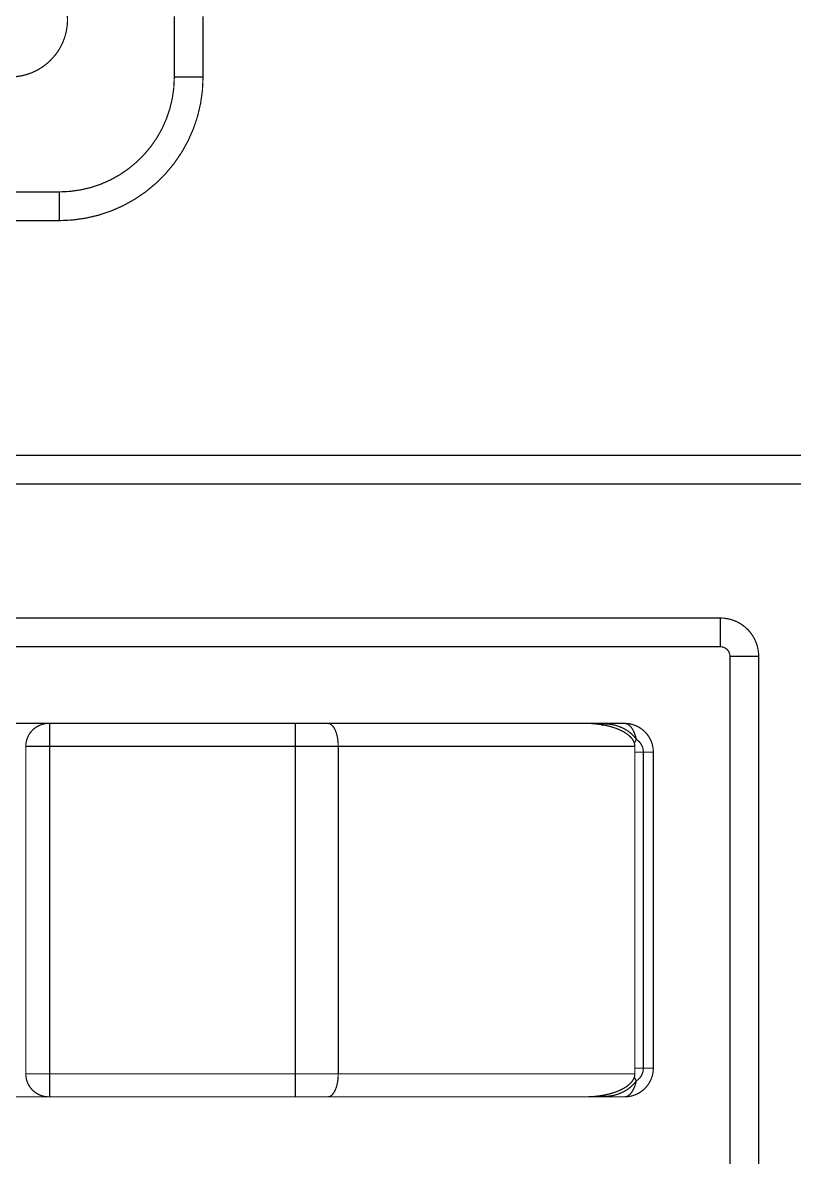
# Model space of a CAD drawing. Header units: inches. Extents: x 0 to 35.2, y -0.7 to 15.9.
# Drawn here: x 31.654 to 31.9711, y 5.2341 to 5.701 of the extents above; entities that cross this region are included whole.
import ezdxf

# ---------------------------------------------------------------- set-up
doc = ezdxf.new("R2010")
doc.units = ezdxf.units.IN
doc.header["$MEASUREMENT"] = 0
doc.layers.add('Dimensions', color=6, linetype='Continuous')

msp = doc.modelspace()

# ---------------------------------------------------------------- linework, layer by layer
at = {"layer": 'Dimensions', "const_width": 0.0005}
for points in [[(31.65199, 5.72571, -0.934639), (31.64881, 5.67868)], [(31.71631, 5.67868, -0.414214), (31.66906, 5.63144)], [(31.72812, 5.67868, -0.414214), (31.66906, 5.61963)], [(31.94072, 5.45624, -0.414214), (31.95646, 5.44049)], [(31.94072, 5.44443, -0.414214), (31.94465, 5.44049)], [(31.65528, 5.40349, -0.414214), (31.66473, 5.41293)], [(31.89175, 5.41293, -0.023094), (31.89182, 5.41292)], [(31.89182, 5.41292, -0.06357), (31.89188, 5.4129)], [(31.89188, 5.4129, -0.078237), (31.89195, 5.41285)], [(31.89195, 5.41285, -0.081798), (31.89207, 5.41264)], [(31.89207, 5.41264, -0.060077), (31.89221, 5.41239)], [(31.89221, 5.41239, -0.028536), (31.8923, 5.41211)], [(31.8939, 5.41268, -0.028554), (31.8967, 5.41235)], [(31.8967, 5.41235, -0.049092), (31.89941, 5.41152)], [(31.89941, 5.41152, -0.150977), (31.90618, 5.40637)], [(31.90134, 5.41293, -0.414214), (31.91316, 5.40112)], [(31.90618, 5.40637, -0.011134), (31.90536, 5.40482)], [(31.90618, 5.40637, -0.256613), (31.90905, 5.40112)], [(31.91316, 5.2712, -0.414214), (31.90134, 5.25939)], [(31.90905, 5.2712, -0.256613), (31.90618, 5.26595)], [(31.66473, 5.25939, -0.414214), (31.65528, 5.26884)], [(31.90536, 5.2675, -0.011134), (31.90618, 5.26595)], [(31.90198, 5.26207, -0.034396), (31.89941, 5.2608)], [(31.90618, 5.26595, -0.098082), (31.90198, 5.26207)], [(31.89182, 5.2594, -0.0231), (31.89175, 5.25939)], [(31.89188, 5.25943, -0.06358), (31.89182, 5.2594)], [(31.89195, 5.25948, -0.078237), (31.89188, 5.25943)], [(31.89207, 5.25968, -0.081744), (31.89195, 5.25948)], [(31.89941, 5.2608, -0.093308), (31.89391, 5.25963)]]:
    msp.add_lwpolyline(points, format="xyb", dxfattribs=at)
for points in [[(31.71631, 5.67868), (31.71631, 5.70362)], [(31.72812, 5.67868), (31.72812, 5.70362)], [(31.71631, 5.67868), (31.72812, 5.67868)], [(31.33048, 5.63144), (31.66906, 5.63144)], [(31.66906, 5.61963), (31.66906, 5.63144)], [(31.33048, 5.61963), (31.66906, 5.61963)], [(31.32654, 5.52317), (32.54, 5.52317)], [(31.32654, 5.51136), (32.54263, 5.51136)], [(31.32654, 5.45624), (31.94072, 5.45624)], [(31.94072, 5.44443), (31.94072, 5.45624)], [(31.32654, 5.44443), (31.94072, 5.44443)], [(31.94465, 5.44049), (31.95646, 5.44049)], [(31.94465, 5.23183), (31.94465, 5.44049)], [(31.95646, 5.23183), (31.95646, 5.44049)], [(31.32654, 5.41293), (31.66473, 5.41293)], [(31.66473, 5.41293), (31.66512, 5.41293)], [(31.66512, 5.41293), (31.76601, 5.41293)], [(31.66512, 5.40349), (31.66512, 5.41293)], [(31.76601, 5.40349), (31.76601, 5.41293)], [(31.76601, 5.41293), (31.77944, 5.41293)], [(31.77944, 5.41293), (31.78027, 5.41275)], [(31.77944, 5.41293), (31.88509, 5.41293)], [(31.78027, 5.41275), (31.78106, 5.41222)], [(31.78106, 5.41222), (31.7818, 5.41134)], [(31.7818, 5.41134), (31.78244, 5.41017)], [(31.88509, 5.41293), (31.88541, 5.41293)], [(31.88509, 5.41293), (31.89175, 5.41293)], [(31.88541, 5.41293), (31.88573, 5.41293)], [(31.88573, 5.41293), (31.88605, 5.41292)], [(31.88605, 5.41292), (31.88637, 5.41292)], [(31.88637, 5.41292), (31.88669, 5.41291)], [(31.88669, 5.41291), (31.88701, 5.41289)], [(31.88701, 5.41289), (31.88733, 5.41288)], [(31.88733, 5.41288), (31.88765, 5.41286)], [(31.88765, 5.41286), (31.88797, 5.41284)], [(31.88797, 5.41284), (31.88829, 5.41282)], [(31.88829, 5.41282), (31.88861, 5.41279)], [(31.88861, 5.41279), (31.88892, 5.41277)], [(31.88892, 5.41277), (31.88924, 5.41274)], [(31.88924, 5.41274), (31.88955, 5.41271)], [(31.88955, 5.41271), (31.88987, 5.41267)], [(31.88987, 5.41267), (31.89018, 5.41264)], [(31.89018, 5.41264), (31.89049, 5.4126)], [(31.89049, 5.4126), (31.8908, 5.41256)], [(31.8908, 5.41256), (31.89111, 5.41252)], [(31.89111, 5.41252), (31.89141, 5.41247)], [(31.89141, 5.41247), (31.89172, 5.41242)], [(31.89172, 5.41242), (31.89202, 5.41238)], [(31.89175, 5.41293), (31.8939, 5.41268)], [(31.89175, 5.41293), (31.90134, 5.41293)], [(31.89198, 5.41266), (31.8932, 5.41276)], [(31.89202, 5.41238), (31.89232, 5.41232)], [(31.89232, 5.41232), (31.89262, 5.41227)], [(31.89262, 5.41227), (31.89292, 5.41222)], [(31.89292, 5.41222), (31.89322, 5.41216)], [(31.89322, 5.41216), (31.89351, 5.4121)], [(31.89351, 5.4121), (31.89381, 5.41204)], [(31.89381, 5.41204), (31.8941, 5.41197)], [(31.8941, 5.41197), (31.89438, 5.4119)], [(31.89438, 5.4119), (31.89467, 5.41184)], [(31.89467, 5.41184), (31.89495, 5.41177)], [(31.89495, 5.41177), (31.89523, 5.41169)], [(31.89523, 5.41169), (31.89551, 5.41162)], [(31.89551, 5.41162), (31.89579, 5.41154)], [(31.89579, 5.41154), (31.89606, 5.41146)], [(31.89606, 5.41146), (31.89633, 5.41138)], [(31.89633, 5.41138), (31.8966, 5.4113)], [(31.8966, 5.4113), (31.89686, 5.41122)], [(31.89686, 5.41122), (31.89712, 5.41113)], [(31.89712, 5.41113), (31.89738, 5.41104)], [(31.89738, 5.41104), (31.89764, 5.41095)], [(31.89764, 5.41095), (31.89789, 5.41086)], [(31.89789, 5.41086), (31.89814, 5.41077)], [(31.89814, 5.41077), (31.89839, 5.41067)], [(31.90134, 5.41293), (31.90209, 5.41282)], [(31.90209, 5.41282), (31.90283, 5.41248)], [(31.90283, 5.41248), (31.90353, 5.41193)], [(31.90353, 5.41193), (31.90419, 5.41116)], [(31.90419, 5.41116), (31.9048, 5.4102)], [(31.78244, 5.41017), (31.78297, 5.40874)], [(31.78297, 5.40874), (31.78336, 5.4071)], [(31.78336, 5.4071), (31.7836, 5.40533)], [(31.89839, 5.41067), (31.89863, 5.41057)], [(31.89863, 5.41057), (31.89887, 5.41047)], [(31.89887, 5.41047), (31.8991, 5.41037)], [(31.8991, 5.41037), (31.89934, 5.41027)], [(31.89934, 5.41027), (31.89957, 5.41017)], [(31.89957, 5.41017), (31.89979, 5.41006)], [(31.89979, 5.41006), (31.90001, 5.40995)], [(31.90001, 5.40995), (31.90023, 5.40984)], [(31.90023, 5.40984), (31.90045, 5.40973)], [(31.90045, 5.40973), (31.90066, 5.40962)], [(31.90066, 5.40962), (31.90086, 5.40951)], [(31.90086, 5.40951), (31.90107, 5.40939)], [(31.90107, 5.40939), (31.90127, 5.40928)], [(31.90127, 5.40928), (31.90146, 5.40916)], [(31.90146, 5.40916), (31.90165, 5.40904)], [(31.90165, 5.40904), (31.90184, 5.40892)], [(31.90184, 5.40892), (31.90202, 5.4088)], [(31.90202, 5.4088), (31.9022, 5.40867)], [(31.9022, 5.40867), (31.90238, 5.40855)], [(31.90238, 5.40855), (31.90255, 5.40842)], [(31.90255, 5.40842), (31.90271, 5.4083)], [(31.90271, 5.4083), (31.90287, 5.40817)], [(31.90287, 5.40817), (31.90303, 5.40804)], [(31.90303, 5.40804), (31.90318, 5.40791)], [(31.90318, 5.40791), (31.90333, 5.40778)], [(31.90333, 5.40778), (31.90348, 5.40764)], [(31.90348, 5.40764), (31.90361, 5.40751)], [(31.90361, 5.40751), (31.90375, 5.40737)], [(31.90375, 5.40737), (31.90388, 5.40724)], [(31.90388, 5.40724), (31.904, 5.4071)], [(31.904, 5.4071), (31.90413, 5.40696)], [(31.90413, 5.40696), (31.90424, 5.40683)], [(31.90424, 5.40683), (31.90435, 5.40669)], [(31.90435, 5.40669), (31.90446, 5.40655)], [(31.90446, 5.40655), (31.90456, 5.40641)], [(31.90456, 5.40641), (31.90466, 5.40626)], [(31.90466, 5.40626), (31.90475, 5.40612)], [(31.90475, 5.40612), (31.90484, 5.40598)], [(31.9048, 5.4102), (31.90534, 5.40907)], [(31.90534, 5.40907), (31.90581, 5.40779)], [(31.90581, 5.40779), (31.90618, 5.40637)], [(31.65528, 5.40349), (31.66512, 5.40349)], [(31.65528, 5.26884), (31.65528, 5.40349)], [(31.66512, 5.40349), (31.76601, 5.40349)], [(31.66512, 5.26884), (31.66512, 5.40349)], [(31.76601, 5.40349), (31.78368, 5.40349)], [(31.76601, 5.26884), (31.76601, 5.40349)], [(31.7836, 5.40533), (31.78368, 5.40349)], [(31.78368, 5.26884), (31.78368, 5.40349)], [(31.78368, 5.40349), (31.90556, 5.40349)], [(31.90484, 5.40598), (31.90492, 5.40584)], [(31.90492, 5.40584), (31.905, 5.40569)], [(31.905, 5.40569), (31.90507, 5.40555)], [(31.90507, 5.40555), (31.90514, 5.4054)], [(31.90514, 5.4054), (31.9052, 5.40526)], [(31.9052, 5.40526), (31.90526, 5.40511)], [(31.90526, 5.40511), (31.90531, 5.40496)], [(31.90531, 5.40496), (31.90536, 5.40482)], [(31.90536, 5.40482), (31.9054, 5.40467)], [(31.9054, 5.40467), (31.90544, 5.40452)], [(31.90544, 5.40452), (31.90547, 5.40437)], [(31.90547, 5.40437), (31.9055, 5.40423)], [(31.9055, 5.40423), (31.90552, 5.40408)], [(31.90552, 5.40408), (31.90554, 5.40393)], [(31.90554, 5.40393), (31.90555, 5.40378)], [(31.90555, 5.40378), (31.90556, 5.40363)], [(31.90556, 5.40363), (31.90556, 5.40349)], [(31.90556, 5.40112), (31.90556, 5.40349)], [(31.90556, 5.2712), (31.90556, 5.40112)], [(31.90556, 5.40112), (31.90905, 5.40112)], [(31.90905, 5.2712), (31.90905, 5.40112)], [(31.90905, 5.40112), (31.91316, 5.40112)], [(31.91316, 5.2712), (31.91316, 5.40112)], [(31.90556, 5.26884), (31.90556, 5.2712)], [(31.90556, 5.2712), (31.90905, 5.2712)], [(31.90905, 5.2712), (31.91316, 5.2712)], [(31.65528, 5.26884), (31.66512, 5.26884)], [(31.66512, 5.26884), (31.76601, 5.26884)], [(31.66512, 5.25939), (31.66512, 5.26884)], [(31.76601, 5.26884), (31.78368, 5.26884)], [(31.76601, 5.25939), (31.76601, 5.26884)], [(31.78336, 5.26522), (31.7836, 5.267)], [(31.7836, 5.267), (31.78368, 5.26884)], [(31.78368, 5.26884), (31.90556, 5.26884)], [(31.90456, 5.26592), (31.90466, 5.26606)], [(31.90466, 5.26606), (31.90475, 5.2662)], [(31.90475, 5.2662), (31.90484, 5.26635)], [(31.90484, 5.26635), (31.90492, 5.26649)], [(31.90492, 5.26649), (31.905, 5.26663)], [(31.905, 5.26663), (31.90507, 5.26678)], [(31.90507, 5.26678), (31.90514, 5.26692)], [(31.90514, 5.26692), (31.9052, 5.26707)], [(31.9052, 5.26707), (31.90526, 5.26722)], [(31.90526, 5.26722), (31.90531, 5.26736)], [(31.90531, 5.26736), (31.90536, 5.26751)], [(31.90536, 5.26751), (31.9054, 5.26766)], [(31.9054, 5.26766), (31.90544, 5.2678)], [(31.90544, 5.2678), (31.90547, 5.26795)], [(31.90547, 5.26795), (31.9055, 5.2681)], [(31.9055, 5.2681), (31.90552, 5.26825)], [(31.90552, 5.26825), (31.90554, 5.26839)], [(31.90554, 5.26839), (31.90555, 5.26854)], [(31.90555, 5.26854), (31.90556, 5.26869)], [(31.90556, 5.26869), (31.90556, 5.26884)], [(31.7818, 5.26098), (31.78244, 5.26216)], [(31.78244, 5.26216), (31.78297, 5.26359)], [(31.78297, 5.26359), (31.78336, 5.26522)], [(31.89738, 5.26128), (31.89764, 5.26137)], [(31.89764, 5.26137), (31.89789, 5.26147)], [(31.89789, 5.26147), (31.89814, 5.26156)], [(31.89814, 5.26156), (31.89839, 5.26166)], [(31.89839, 5.26166), (31.89863, 5.26175)], [(31.89863, 5.26175), (31.89887, 5.26185)], [(31.89887, 5.26185), (31.8991, 5.26195)], [(31.8991, 5.26195), (31.89934, 5.26205)], [(31.89934, 5.26205), (31.89957, 5.26216)], [(31.89957, 5.26216), (31.89979, 5.26226)], [(31.89979, 5.26226), (31.90001, 5.26237)], [(31.90001, 5.26237), (31.90023, 5.26248)], [(31.90023, 5.26248), (31.90045, 5.26259)], [(31.90045, 5.26259), (31.90066, 5.2627)], [(31.90066, 5.2627), (31.90086, 5.26282)], [(31.90086, 5.26282), (31.90107, 5.26293)], [(31.90107, 5.26293), (31.90127, 5.26305)], [(31.90127, 5.26305), (31.90146, 5.26317)], [(31.90146, 5.26317), (31.90165, 5.26329)], [(31.90165, 5.26329), (31.90184, 5.26341)], [(31.90184, 5.26341), (31.90202, 5.26353)], [(31.90202, 5.26353), (31.9022, 5.26365)], [(31.9022, 5.26365), (31.90238, 5.26378)], [(31.90238, 5.26378), (31.90255, 5.2639)], [(31.90255, 5.2639), (31.90271, 5.26403)], [(31.90271, 5.26403), (31.90287, 5.26416)], [(31.90287, 5.26416), (31.90303, 5.26429)], [(31.90303, 5.26429), (31.90318, 5.26442)], [(31.90318, 5.26442), (31.90333, 5.26455)], [(31.90333, 5.26455), (31.90348, 5.26468)], [(31.90348, 5.26468), (31.90361, 5.26482)], [(31.90361, 5.26482), (31.90375, 5.26495)], [(31.90375, 5.26495), (31.90388, 5.26509)], [(31.90388, 5.26509), (31.904, 5.26522)], [(31.904, 5.26522), (31.90413, 5.26536)], [(31.90413, 5.26536), (31.90424, 5.2655)], [(31.90419, 5.26116), (31.9048, 5.26212)], [(31.90424, 5.2655), (31.90435, 5.26564)], [(31.90435, 5.26564), (31.90446, 5.26578)], [(31.90446, 5.26578), (31.90456, 5.26592)], [(31.9048, 5.26212), (31.90534, 5.26325)], [(31.90534, 5.26325), (31.90581, 5.26454)], [(31.90581, 5.26454), (31.90618, 5.26595)], [(31.32654, 5.25939), (31.66473, 5.25939)], [(31.66473, 5.25939), (31.66512, 5.25939)], [(31.66512, 5.25939), (31.76601, 5.25939)], [(31.76601, 5.25939), (31.77944, 5.25939)], [(31.77944, 5.25939), (31.78027, 5.25957)], [(31.77944, 5.25939), (31.88509, 5.25939)], [(31.78027, 5.25957), (31.78106, 5.26011)], [(31.78106, 5.26011), (31.7818, 5.26098)], [(31.88509, 5.25939), (31.88541, 5.25939)], [(31.88509, 5.25939), (31.89175, 5.25939)], [(31.88541, 5.25939), (31.88573, 5.2594)], [(31.88573, 5.2594), (31.88605, 5.2594)], [(31.88605, 5.2594), (31.88637, 5.25941)], [(31.88637, 5.25941), (31.88669, 5.25942)], [(31.88669, 5.25942), (31.88701, 5.25943)], [(31.88701, 5.25943), (31.88733, 5.25945)], [(31.88733, 5.25945), (31.88765, 5.25947)], [(31.88765, 5.25947), (31.88797, 5.25949)], [(31.88797, 5.25949), (31.88829, 5.25951)], [(31.88829, 5.25951), (31.88861, 5.25953)], [(31.88861, 5.25953), (31.88892, 5.25956)], [(31.88892, 5.25956), (31.88924, 5.25959)], [(31.88924, 5.25959), (31.88955, 5.25962)], [(31.88955, 5.25962), (31.88987, 5.25965)], [(31.88987, 5.25965), (31.89018, 5.25969)], [(31.89018, 5.25969), (31.89049, 5.25973)], [(31.89049, 5.25973), (31.8908, 5.25977)], [(31.8908, 5.25977), (31.89111, 5.25981)], [(31.89111, 5.25981), (31.89141, 5.25985)], [(31.89141, 5.25985), (31.89172, 5.2599)], [(31.89172, 5.2599), (31.89202, 5.25995)], [(31.89175, 5.25939), (31.89391, 5.25963)], [(31.89175, 5.25939), (31.90134, 5.25939)], [(31.89198, 5.25967), (31.89394, 5.2595)], [(31.89202, 5.25995), (31.89232, 5.26)], [(31.89207, 5.25968), (31.89224, 5.26001)], [(31.89232, 5.26), (31.89262, 5.26005)], [(31.89262, 5.26005), (31.89292, 5.26011)], [(31.89292, 5.26011), (31.89322, 5.26017)], [(31.89322, 5.26017), (31.89351, 5.26023)], [(31.89351, 5.26023), (31.89381, 5.26029)], [(31.89381, 5.26029), (31.8941, 5.26035)], [(31.8941, 5.26035), (31.89438, 5.26042)], [(31.89438, 5.26042), (31.89467, 5.26049)], [(31.89467, 5.26049), (31.89495, 5.26056)], [(31.89495, 5.26056), (31.89523, 5.26063)], [(31.89523, 5.26063), (31.89551, 5.26071)], [(31.89551, 5.26071), (31.89579, 5.26078)], [(31.89579, 5.26078), (31.89606, 5.26086)], [(31.89606, 5.26086), (31.89633, 5.26094)], [(31.89633, 5.26094), (31.8966, 5.26103)], [(31.8966, 5.26103), (31.89686, 5.26111)], [(31.89686, 5.26111), (31.89712, 5.2612)], [(31.89712, 5.2612), (31.89738, 5.26128)], [(31.90134, 5.25939), (31.90209, 5.2595)], [(31.90209, 5.2595), (31.90283, 5.25984)], [(31.90283, 5.25984), (31.90353, 5.2604)], [(31.90353, 5.2604), (31.90419, 5.26116)]]:
    msp.add_lwpolyline(points, dxfattribs=at)
at = {"layer": 'Dimensions', "const_width": 0.00025}
for points in [[(31.71618, 5.67868, 1), (31.71643, 5.67868, 1)], [(31.71618, 5.67868, 1), (31.71643, 5.67868, 1)], [(31.71618, 5.67868, 1), (31.71643, 5.67868, 1)], [(31.72799, 5.67868, 1), (31.72824, 5.67868, 1)], [(31.72799, 5.67868, 1), (31.72824, 5.67868, 1)], [(31.72799, 5.67868, 1), (31.72824, 5.67868, 1)], [(31.66894, 5.63144, 1), (31.66919, 5.63144, 1)], [(31.66894, 5.63144, 1), (31.66919, 5.63144, 1)], [(31.66894, 5.63144, 1), (31.66919, 5.63144, 1)], [(31.66894, 5.61963, 1), (31.66919, 5.61963, 1)], [(31.66894, 5.61963, 1), (31.66919, 5.61963, 1)], [(31.66894, 5.61963, 1), (31.66919, 5.61963, 1)], [(31.94059, 5.45624, 1), (31.94084, 5.45624, 1)], [(31.94059, 5.45624, 1), (31.94084, 5.45624, 1)], [(31.94059, 5.45624, 1), (31.94084, 5.45624, 1)], [(31.94059, 5.44443, 1), (31.94084, 5.44443, 1)], [(31.94059, 5.44443, 1), (31.94084, 5.44443, 1)], [(31.94059, 5.44443, 1), (31.94084, 5.44443, 1)], [(31.94453, 5.44049, 1), (31.94478, 5.44049, 1)], [(31.94453, 5.44049, 1), (31.94478, 5.44049, 1)], [(31.94453, 5.44049, 1), (31.94478, 5.44049, 1)], [(31.95634, 5.44049, 1), (31.95659, 5.44049, 1)], [(31.95634, 5.44049, 1), (31.95659, 5.44049, 1)], [(31.95634, 5.44049, 1), (31.95659, 5.44049, 1)], [(31.66461, 5.41293, 1), (31.66486, 5.41293, 1)], [(31.66461, 5.41293, 1), (31.66486, 5.41293, 1)], [(31.66461, 5.41293, 1), (31.66486, 5.41293, 1)], [(31.665, 5.41293, 1), (31.66525, 5.41293, 1)], [(31.665, 5.41293, 1), (31.66525, 5.41293, 1)], [(31.665, 5.41293, 1), (31.66525, 5.41293, 1)], [(31.76588, 5.41293, 1), (31.76613, 5.41293, 1)], [(31.76588, 5.41293, 1), (31.76613, 5.41293, 1)], [(31.76588, 5.41293, 1), (31.76613, 5.41293, 1)], [(31.77932, 5.41293, 1), (31.77957, 5.41293, 1)], [(31.77932, 5.41293, 1), (31.77957, 5.41293, 1)], [(31.77932, 5.41293, 1), (31.77957, 5.41293, 1)], [(31.78014, 5.41275, 1), (31.78039, 5.41275, 1)], [(31.78014, 5.41275, 1), (31.78039, 5.41275, 1)], [(31.78094, 5.41222, 1), (31.78119, 5.41222, 1)], [(31.78094, 5.41222, 1), (31.78119, 5.41222, 1)], [(31.78167, 5.41134, 1), (31.78192, 5.41134, 1)], [(31.78167, 5.41134, 1), (31.78192, 5.41134, 1)], [(31.88496, 5.41293, 1), (31.88521, 5.41293, 1)], [(31.88496, 5.41293, 1), (31.88521, 5.41293, 1)], [(31.88496, 5.41293, 1), (31.88521, 5.41293, 1)], [(31.88528, 5.41293, 1), (31.88553, 5.41293, 1)], [(31.88528, 5.41293, 1), (31.88553, 5.41293, 1)], [(31.8856, 5.41293, 1), (31.88585, 5.41293, 1)], [(31.8856, 5.41293, 1), (31.88585, 5.41293, 1)], [(31.88593, 5.41292, 1), (31.88618, 5.41292, 1)], [(31.88593, 5.41292, 1), (31.88618, 5.41292, 1)], [(31.88625, 5.41292, 1), (31.8865, 5.41292, 1)], [(31.88625, 5.41292, 1), (31.8865, 5.41292, 1)], [(31.88657, 5.41291, 1), (31.88682, 5.41291, 1)], [(31.88657, 5.41291, 1), (31.88682, 5.41291, 1)], [(31.88689, 5.41289, 1), (31.88714, 5.41289, 1)], [(31.88689, 5.41289, 1), (31.88714, 5.41289, 1)], [(31.88721, 5.41288, 1), (31.88746, 5.41288, 1)], [(31.88721, 5.41288, 1), (31.88746, 5.41288, 1)], [(31.88753, 5.41286, 1), (31.88778, 5.41286, 1)], [(31.88753, 5.41286, 1), (31.88778, 5.41286, 1)], [(31.88785, 5.41284, 1), (31.8881, 5.41284, 1)], [(31.88785, 5.41284, 1), (31.8881, 5.41284, 1)], [(31.88816, 5.41282, 1), (31.88841, 5.41282, 1)], [(31.88816, 5.41282, 1), (31.88841, 5.41282, 1)], [(31.88848, 5.41279, 1), (31.88873, 5.41279, 1)], [(31.88848, 5.41279, 1), (31.88873, 5.41279, 1)], [(31.8888, 5.41277, 1), (31.88905, 5.41277, 1)], [(31.8888, 5.41277, 1), (31.88905, 5.41277, 1)], [(31.88911, 5.41274, 1), (31.88936, 5.41274, 1)], [(31.88911, 5.41274, 1), (31.88936, 5.41274, 1)], [(31.88943, 5.41271, 1), (31.88968, 5.41271, 1)], [(31.88943, 5.41271, 1), (31.88968, 5.41271, 1)], [(31.88974, 5.41267, 1), (31.88999, 5.41267, 1)], [(31.88974, 5.41267, 1), (31.88999, 5.41267, 1)], [(31.89005, 5.41264, 1), (31.8903, 5.41264, 1)], [(31.89005, 5.41264, 1), (31.8903, 5.41264, 1)], [(31.89036, 5.4126, 1), (31.89061, 5.4126, 1)], [(31.89036, 5.4126, 1), (31.89061, 5.4126, 1)], [(31.89067, 5.41256, 1), (31.89092, 5.41256, 1)], [(31.89067, 5.41256, 1), (31.89092, 5.41256, 1)], [(31.89098, 5.41252, 1), (31.89123, 5.41252, 1)], [(31.89098, 5.41252, 1), (31.89123, 5.41252, 1)], [(31.89129, 5.41247, 1), (31.89154, 5.41247, 1)], [(31.89129, 5.41247, 1), (31.89154, 5.41247, 1)], [(31.89159, 5.41242, 1), (31.89184, 5.41242, 1)], [(31.89159, 5.41242, 1), (31.89184, 5.41242, 1)], [(31.89163, 5.41293, 1), (31.89188, 5.41293, 1)], [(31.89163, 5.41293, 1), (31.89188, 5.41293, 1)], [(31.89163, 5.41293, 1), (31.89188, 5.41293, 1)], [(31.89163, 5.41293, 1), (31.89188, 5.41293, 1)], [(31.89169, 5.41292, 1), (31.89194, 5.41292, 1)], [(31.89169, 5.41292, 1), (31.89194, 5.41292, 1)], [(31.89176, 5.4129, 1), (31.89201, 5.4129, 1)], [(31.89176, 5.4129, 1), (31.89201, 5.4129, 1)], [(31.89182, 5.41285, 1), (31.89207, 5.41285, 1)], [(31.89182, 5.41285, 1), (31.89207, 5.41285, 1)], [(31.89185, 5.41266, 1), (31.8921, 5.41266, 1)], [(31.8919, 5.41238, 1), (31.89215, 5.41238, 1)], [(31.8919, 5.41238, 1), (31.89215, 5.41238, 1)], [(31.89194, 5.41264, 1), (31.89219, 5.41264, 1)], [(31.89194, 5.41264, 1), (31.89219, 5.41264, 1)], [(31.89208, 5.41239, 1), (31.89233, 5.41239, 1)], [(31.89209, 5.41239, 1), (31.89233, 5.41239, 1)], [(31.89217, 5.41211, 1), (31.89242, 5.41211, 1)], [(31.8922, 5.41232, 1), (31.89245, 5.41232, 1)], [(31.8922, 5.41232, 1), (31.89245, 5.41232, 1)], [(31.8925, 5.41227, 1), (31.89275, 5.41227, 1)], [(31.8925, 5.41227, 1), (31.89275, 5.41227, 1)], [(31.8928, 5.41222, 1), (31.89305, 5.41222, 1)], [(31.8928, 5.41222, 1), (31.89305, 5.41222, 1)], [(31.89307, 5.41276, 1), (31.89332, 5.41276, 1)], [(31.89309, 5.41216, 1), (31.89334, 5.41216, 1)], [(31.89309, 5.41216, 1), (31.89334, 5.41216, 1)], [(31.89339, 5.4121, 1), (31.89364, 5.4121, 1)], [(31.89339, 5.4121, 1), (31.89364, 5.4121, 1)], [(31.89368, 5.41204, 1), (31.89393, 5.41204, 1)], [(31.89368, 5.41204, 1), (31.89393, 5.41204, 1)], [(31.89377, 5.41268, 1), (31.89402, 5.41268, 1)], [(31.89377, 5.41268, 1), (31.89402, 5.41268, 1)], [(31.89397, 5.41197, 1), (31.89422, 5.41197, 1)], [(31.89397, 5.41197, 1), (31.89422, 5.41197, 1)], [(31.89426, 5.4119, 1), (31.89451, 5.4119, 1)], [(31.89426, 5.4119, 1), (31.89451, 5.4119, 1)], [(31.89454, 5.41184, 1), (31.89479, 5.41184, 1)], [(31.89454, 5.41184, 1), (31.89479, 5.41184, 1)], [(31.89483, 5.41177, 1), (31.89508, 5.41177, 1)], [(31.89483, 5.41177, 1), (31.89508, 5.41177, 1)], [(31.89511, 5.41169, 1), (31.89536, 5.41169, 1)], [(31.89511, 5.41169, 1), (31.89536, 5.41169, 1)], [(31.89539, 5.41162, 1), (31.89564, 5.41162, 1)], [(31.89539, 5.41162, 1), (31.89564, 5.41162, 1)], [(31.89566, 5.41154, 1), (31.89591, 5.41154, 1)], [(31.89566, 5.41154, 1), (31.89591, 5.41154, 1)], [(31.89593, 5.41146, 1), (31.89618, 5.41146, 1)], [(31.89593, 5.41146, 1), (31.89618, 5.41146, 1)], [(31.8962, 5.41138, 1), (31.89645, 5.41138, 1)], [(31.8962, 5.41138, 1), (31.89645, 5.41138, 1)], [(31.89647, 5.4113, 1), (31.89672, 5.4113, 1)], [(31.89647, 5.4113, 1), (31.89672, 5.4113, 1)], [(31.89657, 5.41235, 1), (31.89682, 5.41235, 1)], [(31.89657, 5.41235, 1), (31.89682, 5.41235, 1)], [(31.89674, 5.41122, 1), (31.89699, 5.41122, 1)], [(31.89674, 5.41122, 1), (31.89699, 5.41122, 1)], [(31.897, 5.41113, 1), (31.89725, 5.41113, 1)], [(31.897, 5.41113, 1), (31.89725, 5.41113, 1)], [(31.89726, 5.41104, 1), (31.89751, 5.41104, 1)], [(31.89726, 5.41104, 1), (31.89751, 5.41104, 1)], [(31.89751, 5.41095, 1), (31.89776, 5.41095, 1)], [(31.89751, 5.41095, 1), (31.89776, 5.41095, 1)], [(31.89776, 5.41086, 1), (31.89801, 5.41086, 1)], [(31.89776, 5.41086, 1), (31.89801, 5.41086, 1)], [(31.89801, 5.41077, 1), (31.89826, 5.41077, 1)], [(31.89801, 5.41077, 1), (31.89826, 5.41077, 1)], [(31.89928, 5.41152, 1), (31.89953, 5.41152, 1)], [(31.89928, 5.41152, 1), (31.89953, 5.41152, 1)], [(31.90122, 5.41293, 1), (31.90147, 5.41293, 1)], [(31.90122, 5.41293, 1), (31.90147, 5.41293, 1)], [(31.90122, 5.41293, 1), (31.90147, 5.41293, 1)], [(31.90197, 5.41282, 1), (31.90222, 5.41282, 1)], [(31.90197, 5.41282, 1), (31.90222, 5.41282, 1)], [(31.9027, 5.41248, 1), (31.90295, 5.41248, 1)], [(31.9027, 5.41248, 1), (31.90295, 5.41248, 1)], [(31.9034, 5.41193, 1), (31.90365, 5.41193, 1)], [(31.9034, 5.41193, 1), (31.90365, 5.41193, 1)], [(31.90407, 5.41116, 1), (31.90432, 5.41116, 1)], [(31.90407, 5.41116, 1), (31.90432, 5.41116, 1)], [(31.78231, 5.41017, 1), (31.78256, 5.41017, 1)], [(31.78231, 5.41017, 1), (31.78256, 5.41017, 1)], [(31.78284, 5.40874, 1), (31.78309, 5.40874, 1)], [(31.78284, 5.40874, 1), (31.78309, 5.40874, 1)], [(31.78323, 5.4071, 1), (31.78348, 5.4071, 1)], [(31.78323, 5.4071, 1), (31.78348, 5.4071, 1)], [(31.89826, 5.41067, 1), (31.89851, 5.41067, 1)], [(31.89826, 5.41067, 1), (31.89851, 5.41067, 1)], [(31.8985, 5.41057, 1), (31.89875, 5.41057, 1)], [(31.8985, 5.41057, 1), (31.89875, 5.41057, 1)], [(31.89874, 5.41047, 1), (31.89899, 5.41047, 1)], [(31.89874, 5.41047, 1), (31.89899, 5.41047, 1)], [(31.89898, 5.41037, 1), (31.89923, 5.41037, 1)], [(31.89898, 5.41037, 1), (31.89923, 5.41037, 1)], [(31.89921, 5.41027, 1), (31.89946, 5.41027, 1)], [(31.89921, 5.41027, 1), (31.89946, 5.41027, 1)], [(31.89944, 5.41017, 1), (31.89969, 5.41017, 1)], [(31.89944, 5.41017, 1), (31.89969, 5.41017, 1)], [(31.89967, 5.41006, 1), (31.89992, 5.41006, 1)], [(31.89967, 5.41006, 1), (31.89992, 5.41006, 1)], [(31.89989, 5.40995, 1), (31.90014, 5.40995, 1)], [(31.89989, 5.40995, 1), (31.90014, 5.40995, 1)], [(31.90011, 5.40984, 1), (31.90036, 5.40984, 1)], [(31.90011, 5.40984, 1), (31.90036, 5.40984, 1)], [(31.90032, 5.40973, 1), (31.90057, 5.40973, 1)], [(31.90032, 5.40973, 1), (31.90057, 5.40973, 1)], [(31.90053, 5.40962, 1), (31.90078, 5.40962, 1)], [(31.90053, 5.40962, 1), (31.90078, 5.40962, 1)], [(31.90074, 5.40951, 1), (31.90099, 5.40951, 1)], [(31.90074, 5.40951, 1), (31.90099, 5.40951, 1)], [(31.90094, 5.40939, 1), (31.90119, 5.40939, 1)], [(31.90094, 5.40939, 1), (31.90119, 5.40939, 1)], [(31.90114, 5.40928, 1), (31.90139, 5.40928, 1)], [(31.90114, 5.40928, 1), (31.90139, 5.40928, 1)], [(31.90134, 5.40916, 1), (31.90159, 5.40916, 1)], [(31.90134, 5.40916, 1), (31.90159, 5.40916, 1)], [(31.90153, 5.40904, 1), (31.90178, 5.40904, 1)], [(31.90153, 5.40904, 1), (31.90178, 5.40904, 1)], [(31.90171, 5.40892, 1), (31.90196, 5.40892, 1)], [(31.90171, 5.40892, 1), (31.90196, 5.40892, 1)], [(31.9019, 5.4088, 1), (31.90215, 5.4088, 1)], [(31.9019, 5.4088, 1), (31.90215, 5.4088, 1)], [(31.90208, 5.40867, 1), (31.90233, 5.40867, 1)], [(31.90208, 5.40867, 1), (31.90233, 5.40867, 1)], [(31.90225, 5.40855, 1), (31.9025, 5.40855, 1)], [(31.90225, 5.40855, 1), (31.9025, 5.40855, 1)], [(31.90242, 5.40842, 1), (31.90267, 5.40842, 1)], [(31.90242, 5.40842, 1), (31.90267, 5.40842, 1)], [(31.90259, 5.4083, 1), (31.90284, 5.4083, 1)], [(31.90259, 5.4083, 1), (31.90284, 5.4083, 1)], [(31.90275, 5.40817, 1), (31.903, 5.40817, 1)], [(31.90275, 5.40817, 1), (31.903, 5.40817, 1)], [(31.90291, 5.40804, 1), (31.90316, 5.40804, 1)], [(31.90291, 5.40804, 1), (31.90316, 5.40804, 1)], [(31.90306, 5.40791, 1), (31.90331, 5.40791, 1)], [(31.90306, 5.40791, 1), (31.90331, 5.40791, 1)], [(31.90321, 5.40778, 1), (31.90346, 5.40778, 1)], [(31.90321, 5.40778, 1), (31.90346, 5.40778, 1)], [(31.90335, 5.40764, 1), (31.9036, 5.40764, 1)], [(31.90335, 5.40764, 1), (31.9036, 5.40764, 1)], [(31.90349, 5.40751, 1), (31.90374, 5.40751, 1)], [(31.90349, 5.40751, 1), (31.90374, 5.40751, 1)], [(31.90362, 5.40737, 1), (31.90387, 5.40737, 1)], [(31.90362, 5.40737, 1), (31.90387, 5.40737, 1)], [(31.90375, 5.40724, 1), (31.904, 5.40724, 1)], [(31.90375, 5.40724, 1), (31.904, 5.40724, 1)], [(31.90388, 5.4071, 1), (31.90413, 5.4071, 1)], [(31.90388, 5.4071, 1), (31.90413, 5.4071, 1)], [(31.904, 5.40696, 1), (31.90425, 5.40696, 1)], [(31.904, 5.40696, 1), (31.90425, 5.40696, 1)], [(31.90412, 5.40683, 1), (31.90437, 5.40683, 1)], [(31.90412, 5.40683, 1), (31.90437, 5.40683, 1)], [(31.90423, 5.40669, 1), (31.90448, 5.40669, 1)], [(31.90423, 5.40669, 1), (31.90448, 5.40669, 1)], [(31.90433, 5.40655, 1), (31.90458, 5.40655, 1)], [(31.90433, 5.40655, 1), (31.90458, 5.40655, 1)], [(31.90444, 5.40641, 1), (31.90469, 5.40641, 1)], [(31.90444, 5.40641, 1), (31.90469, 5.40641, 1)], [(31.90453, 5.40626, 1), (31.90478, 5.40626, 1)], [(31.90453, 5.40626, 1), (31.90478, 5.40626, 1)], [(31.90463, 5.40612, 1), (31.90488, 5.40612, 1)], [(31.90463, 5.40612, 1), (31.90488, 5.40612, 1)], [(31.90467, 5.4102, 1), (31.90492, 5.4102, 1)], [(31.90467, 5.4102, 1), (31.90492, 5.4102, 1)], [(31.90522, 5.40907, 1), (31.90547, 5.40907, 1)], [(31.90522, 5.40907, 1), (31.90547, 5.40907, 1)], [(31.90568, 5.40779, 1), (31.90593, 5.40779, 1)], [(31.90568, 5.40779, 1), (31.90593, 5.40779, 1)], [(31.90606, 5.40637, 1), (31.90631, 5.40637, 1)], [(31.90606, 5.40637, 1), (31.90631, 5.40637, 1)], [(31.90606, 5.40637, 1), (31.90631, 5.40637, 1)], [(31.90606, 5.40637, 1), (31.90631, 5.40637, 1)], [(31.65516, 5.40349, 1), (31.65541, 5.40349, 1)], [(31.65516, 5.40349, 1), (31.65541, 5.40349, 1)], [(31.65516, 5.40349, 1), (31.65541, 5.40349, 1)], [(31.665, 5.40349, 1), (31.66525, 5.40349, 1)], [(31.665, 5.40349, 1), (31.66525, 5.40349, 1)], [(31.665, 5.40349, 1), (31.66525, 5.40349, 1)], [(31.665, 5.40349, 1), (31.66525, 5.40349, 1)], [(31.76588, 5.40349, 1), (31.76613, 5.40349, 1)], [(31.76588, 5.40349, 1), (31.76613, 5.40349, 1)], [(31.76588, 5.40349, 1), (31.76613, 5.40349, 1)], [(31.76588, 5.40349, 1), (31.76613, 5.40349, 1)], [(31.78348, 5.40533, 1), (31.78373, 5.40533, 1)], [(31.78348, 5.40533, 1), (31.78373, 5.40533, 1)], [(31.78356, 5.40349, 1), (31.78381, 5.40349, 1)], [(31.78356, 5.40349, 1), (31.78381, 5.40349, 1)], [(31.78356, 5.40349, 1), (31.78381, 5.40349, 1)], [(31.78356, 5.40349, 1), (31.78381, 5.40349, 1)], [(31.90471, 5.40598, 1), (31.90496, 5.40598, 1)], [(31.90471, 5.40598, 1), (31.90496, 5.40598, 1)], [(31.9048, 5.40584, 1), (31.90505, 5.40584, 1)], [(31.9048, 5.40584, 1), (31.90505, 5.40584, 1)], [(31.90487, 5.40569, 1), (31.90512, 5.40569, 1)], [(31.90487, 5.40569, 1), (31.90512, 5.40569, 1)], [(31.90495, 5.40555, 1), (31.9052, 5.40555, 1)], [(31.90495, 5.40555, 1), (31.9052, 5.40555, 1)], [(31.90501, 5.4054, 1), (31.90526, 5.4054, 1)], [(31.90501, 5.4054, 1), (31.90526, 5.4054, 1)], [(31.90508, 5.40526, 1), (31.90533, 5.40526, 1)], [(31.90508, 5.40526, 1), (31.90533, 5.40526, 1)], [(31.90513, 5.40511, 1), (31.90538, 5.40511, 1)], [(31.90513, 5.40511, 1), (31.90538, 5.40511, 1)], [(31.90519, 5.40496, 1), (31.90544, 5.40496, 1)], [(31.90519, 5.40496, 1), (31.90544, 5.40496, 1)], [(31.90523, 5.40482, 1), (31.90548, 5.40482, 1)], [(31.90523, 5.40482, 1), (31.90548, 5.40482, 1)], [(31.90523, 5.40482, 1), (31.90548, 5.40482, 1)], [(31.90528, 5.40467, 1), (31.90553, 5.40467, 1)], [(31.90528, 5.40467, 1), (31.90553, 5.40467, 1)], [(31.90531, 5.40452, 1), (31.90556, 5.40452, 1)], [(31.90531, 5.40452, 1), (31.90556, 5.40452, 1)], [(31.90535, 5.40437, 1), (31.9056, 5.40437, 1)], [(31.90535, 5.40437, 1), (31.9056, 5.40437, 1)], [(31.90538, 5.40423, 1), (31.90563, 5.40423, 1)], [(31.90538, 5.40423, 1), (31.90563, 5.40423, 1)], [(31.9054, 5.40408, 1), (31.90565, 5.40408, 1)], [(31.9054, 5.40408, 1), (31.90565, 5.40408, 1)], [(31.90542, 5.40393, 1), (31.90567, 5.40393, 1)], [(31.90542, 5.40393, 1), (31.90567, 5.40393, 1)], [(31.90543, 5.40378, 1), (31.90568, 5.40378, 1)], [(31.90543, 5.40378, 1), (31.90568, 5.40378, 1)], [(31.90544, 5.40363, 1), (31.90569, 5.40363, 1)], [(31.90544, 5.40363, 1), (31.90569, 5.40363, 1)], [(31.90544, 5.40349, 1), (31.90569, 5.40349, 1)], [(31.90544, 5.40349, 1), (31.90569, 5.40349, 1)], [(31.90544, 5.40349, 1), (31.90569, 5.40349, 1)], [(31.90544, 5.40112, 1), (31.90569, 5.40112, 1)], [(31.90544, 5.40112, 1), (31.90569, 5.40112, 1)], [(31.90544, 5.40112, 1), (31.90569, 5.40112, 1)], [(31.90893, 5.40112, 1), (31.90918, 5.40112, 1)], [(31.90893, 5.40112, 1), (31.90918, 5.40112, 1)], [(31.90893, 5.40112, 1), (31.90918, 5.40112, 1)], [(31.90893, 5.40112, 1), (31.90918, 5.40112, 1)], [(31.91303, 5.40112, 1), (31.91328, 5.40112, 1)], [(31.91303, 5.40112, 1), (31.91328, 5.40112, 1)], [(31.91303, 5.40112, 1), (31.91328, 5.40112, 1)], [(31.90544, 5.2712, 1), (31.90569, 5.2712, 1)], [(31.90544, 5.2712, 1), (31.90569, 5.2712, 1)], [(31.90544, 5.2712, 1), (31.90569, 5.2712, 1)], [(31.90893, 5.2712, 1), (31.90918, 5.2712, 1)], [(31.90893, 5.2712, 1), (31.90918, 5.2712, 1)], [(31.90893, 5.2712, 1), (31.90918, 5.2712, 1)], [(31.90893, 5.2712, 1), (31.90918, 5.2712, 1)], [(31.91303, 5.2712, 1), (31.91328, 5.2712, 1)], [(31.91303, 5.2712, 1), (31.91328, 5.2712, 1)], [(31.91303, 5.2712, 1), (31.91328, 5.2712, 1)], [(31.65516, 5.26884, 1), (31.65541, 5.26884, 1)], [(31.65516, 5.26884, 1), (31.65541, 5.26884, 1)], [(31.65516, 5.26884, 1), (31.65541, 5.26884, 1)], [(31.665, 5.26884, 1), (31.66525, 5.26884, 1)], [(31.665, 5.26884, 1), (31.66525, 5.26884, 1)], [(31.665, 5.26884, 1), (31.66525, 5.26884, 1)], [(31.665, 5.26884, 1), (31.66525, 5.26884, 1)], [(31.76588, 5.26884, 1), (31.76613, 5.26884, 1)], [(31.76588, 5.26884, 1), (31.76613, 5.26884, 1)], [(31.76588, 5.26884, 1), (31.76613, 5.26884, 1)], [(31.76588, 5.26884, 1), (31.76613, 5.26884, 1)], [(31.78348, 5.267, 1), (31.78373, 5.267, 1)], [(31.78348, 5.267, 1), (31.78373, 5.267, 1)], [(31.78356, 5.26884, 1), (31.78381, 5.26884, 1)], [(31.78356, 5.26884, 1), (31.78381, 5.26884, 1)], [(31.78356, 5.26884, 1), (31.78381, 5.26884, 1)], [(31.78356, 5.26884, 1), (31.78381, 5.26884, 1)], [(31.90453, 5.26606, 1), (31.90478, 5.26606, 1)], [(31.90453, 5.26606, 1), (31.90478, 5.26606, 1)], [(31.90463, 5.2662, 1), (31.90488, 5.2662, 1)], [(31.90463, 5.2662, 1), (31.90488, 5.2662, 1)], [(31.90471, 5.26635, 1), (31.90496, 5.26635, 1)], [(31.90471, 5.26635, 1), (31.90496, 5.26635, 1)], [(31.9048, 5.26649, 1), (31.90505, 5.26649, 1)], [(31.9048, 5.26649, 1), (31.90505, 5.26649, 1)], [(31.90487, 5.26663, 1), (31.90512, 5.26663, 1)], [(31.90487, 5.26663, 1), (31.90512, 5.26663, 1)], [(31.90495, 5.26678, 1), (31.9052, 5.26678, 1)], [(31.90495, 5.26678, 1), (31.9052, 5.26678, 1)], [(31.90501, 5.26692, 1), (31.90526, 5.26692, 1)], [(31.90501, 5.26692, 1), (31.90526, 5.26692, 1)], [(31.90508, 5.26707, 1), (31.90533, 5.26707, 1)], [(31.90508, 5.26707, 1), (31.90533, 5.26707, 1)], [(31.90513, 5.26722, 1), (31.90538, 5.26722, 1)], [(31.90513, 5.26722, 1), (31.90538, 5.26722, 1)], [(31.90519, 5.26736, 1), (31.90544, 5.26736, 1)], [(31.90519, 5.26736, 1), (31.90544, 5.26736, 1)], [(31.90523, 5.26751, 1), (31.90548, 5.26751, 1)], [(31.90523, 5.26751, 1), (31.90548, 5.26751, 1)], [(31.90523, 5.2675, 1), (31.90548, 5.2675, 1)], [(31.90528, 5.26766, 1), (31.90553, 5.26766, 1)], [(31.90528, 5.26766, 1), (31.90553, 5.26766, 1)], [(31.90531, 5.2678, 1), (31.90556, 5.2678, 1)], [(31.90531, 5.2678, 1), (31.90556, 5.2678, 1)], [(31.90535, 5.26795, 1), (31.9056, 5.26795, 1)], [(31.90535, 5.26795, 1), (31.9056, 5.26795, 1)], [(31.90538, 5.2681, 1), (31.90563, 5.2681, 1)], [(31.90538, 5.2681, 1), (31.90563, 5.2681, 1)], [(31.9054, 5.26825, 1), (31.90565, 5.26825, 1)], [(31.9054, 5.26825, 1), (31.90565, 5.26825, 1)], [(31.90542, 5.26839, 1), (31.90567, 5.26839, 1)], [(31.90542, 5.26839, 1), (31.90567, 5.26839, 1)], [(31.90543, 5.26854, 1), (31.90568, 5.26854, 1)], [(31.90543, 5.26854, 1), (31.90568, 5.26854, 1)], [(31.90544, 5.26884, 1), (31.90569, 5.26884, 1)], [(31.90544, 5.26884, 1), (31.90569, 5.26884, 1)], [(31.90544, 5.26884, 1), (31.90569, 5.26884, 1)], [(31.90544, 5.26869, 1), (31.90569, 5.26869, 1)], [(31.90544, 5.26869, 1), (31.90569, 5.26869, 1)], [(31.78231, 5.26216, 1), (31.78256, 5.26216, 1)], [(31.78231, 5.26216, 1), (31.78256, 5.26216, 1)], [(31.78284, 5.26359, 1), (31.78309, 5.26359, 1)], [(31.78284, 5.26359, 1), (31.78309, 5.26359, 1)], [(31.78323, 5.26522, 1), (31.78348, 5.26522, 1)], [(31.78323, 5.26522, 1), (31.78348, 5.26522, 1)], [(31.89751, 5.26137, 1), (31.89776, 5.26137, 1)], [(31.89751, 5.26137, 1), (31.89776, 5.26137, 1)], [(31.89776, 5.26147, 1), (31.89801, 5.26147, 1)], [(31.89776, 5.26147, 1), (31.89801, 5.26147, 1)], [(31.89801, 5.26156, 1), (31.89826, 5.26156, 1)], [(31.89801, 5.26156, 1), (31.89826, 5.26156, 1)], [(31.89826, 5.26166, 1), (31.89851, 5.26166, 1)], [(31.89826, 5.26166, 1), (31.89851, 5.26166, 1)], [(31.8985, 5.26175, 1), (31.89875, 5.26175, 1)], [(31.8985, 5.26175, 1), (31.89875, 5.26175, 1)], [(31.89874, 5.26185, 1), (31.89899, 5.26185, 1)], [(31.89874, 5.26185, 1), (31.89899, 5.26185, 1)], [(31.89898, 5.26195, 1), (31.89923, 5.26195, 1)], [(31.89898, 5.26195, 1), (31.89923, 5.26195, 1)], [(31.89921, 5.26205, 1), (31.89946, 5.26205, 1)], [(31.89921, 5.26205, 1), (31.89946, 5.26205, 1)], [(31.89944, 5.26216, 1), (31.89969, 5.26216, 1)], [(31.89944, 5.26216, 1), (31.89969, 5.26216, 1)], [(31.89967, 5.26226, 1), (31.89992, 5.26226, 1)], [(31.89967, 5.26226, 1), (31.89992, 5.26226, 1)], [(31.89989, 5.26237, 1), (31.90014, 5.26237, 1)], [(31.89989, 5.26237, 1), (31.90014, 5.26237, 1)], [(31.90011, 5.26248, 1), (31.90036, 5.26248, 1)], [(31.90011, 5.26248, 1), (31.90036, 5.26248, 1)], [(31.90032, 5.26259, 1), (31.90057, 5.26259, 1)], [(31.90032, 5.26259, 1), (31.90057, 5.26259, 1)], [(31.90053, 5.2627, 1), (31.90078, 5.2627, 1)], [(31.90053, 5.2627, 1), (31.90078, 5.2627, 1)], [(31.90074, 5.26282, 1), (31.90099, 5.26282, 1)], [(31.90074, 5.26282, 1), (31.90099, 5.26282, 1)], [(31.90094, 5.26293, 1), (31.90119, 5.26293, 1)], [(31.90094, 5.26293, 1), (31.90119, 5.26293, 1)], [(31.90114, 5.26305, 1), (31.90139, 5.26305, 1)], [(31.90114, 5.26305, 1), (31.90139, 5.26305, 1)], [(31.90134, 5.26317, 1), (31.90159, 5.26317, 1)], [(31.90134, 5.26317, 1), (31.90159, 5.26317, 1)], [(31.90153, 5.26329, 1), (31.90178, 5.26329, 1)], [(31.90153, 5.26329, 1), (31.90178, 5.26329, 1)], [(31.90171, 5.26341, 1), (31.90196, 5.26341, 1)], [(31.90171, 5.26341, 1), (31.90196, 5.26341, 1)], [(31.90186, 5.26207, 1), (31.90211, 5.26207, 1)], [(31.90186, 5.26207, 1), (31.9021, 5.26207, 1)], [(31.9019, 5.26353, 1), (31.90215, 5.26353, 1)], [(31.9019, 5.26353, 1), (31.90215, 5.26353, 1)], [(31.90208, 5.26365, 1), (31.90233, 5.26365, 1)], [(31.90208, 5.26365, 1), (31.90233, 5.26365, 1)], [(31.90225, 5.26378, 1), (31.9025, 5.26378, 1)], [(31.90225, 5.26378, 1), (31.9025, 5.26378, 1)], [(31.90242, 5.2639, 1), (31.90267, 5.2639, 1)], [(31.90242, 5.2639, 1), (31.90267, 5.2639, 1)], [(31.90259, 5.26403, 1), (31.90284, 5.26403, 1)], [(31.90259, 5.26403, 1), (31.90284, 5.26403, 1)], [(31.90275, 5.26416, 1), (31.903, 5.26416, 1)], [(31.90275, 5.26416, 1), (31.903, 5.26416, 1)], [(31.90291, 5.26429, 1), (31.90316, 5.26429, 1)], [(31.90291, 5.26429, 1), (31.90316, 5.26429, 1)], [(31.90306, 5.26442, 1), (31.90331, 5.26442, 1)], [(31.90306, 5.26442, 1), (31.90331, 5.26442, 1)], [(31.90321, 5.26455, 1), (31.90346, 5.26455, 1)], [(31.90321, 5.26455, 1), (31.90346, 5.26455, 1)], [(31.90335, 5.26468, 1), (31.9036, 5.26468, 1)], [(31.90335, 5.26468, 1), (31.9036, 5.26468, 1)], [(31.90349, 5.26482, 1), (31.90374, 5.26482, 1)], [(31.90349, 5.26482, 1), (31.90374, 5.26482, 1)], [(31.90362, 5.26495, 1), (31.90387, 5.26495, 1)], [(31.90362, 5.26495, 1), (31.90387, 5.26495, 1)], [(31.90375, 5.26509, 1), (31.904, 5.26509, 1)], [(31.90375, 5.26509, 1), (31.904, 5.26509, 1)], [(31.90388, 5.26522, 1), (31.90413, 5.26522, 1)], [(31.90388, 5.26522, 1), (31.90413, 5.26522, 1)], [(31.904, 5.26536, 1), (31.90425, 5.26536, 1)], [(31.904, 5.26536, 1), (31.90425, 5.26536, 1)], [(31.90412, 5.2655, 1), (31.90437, 5.2655, 1)], [(31.90412, 5.2655, 1), (31.90437, 5.2655, 1)], [(31.90423, 5.26564, 1), (31.90448, 5.26564, 1)], [(31.90423, 5.26564, 1), (31.90448, 5.26564, 1)], [(31.90433, 5.26578, 1), (31.90458, 5.26578, 1)], [(31.90433, 5.26578, 1), (31.90458, 5.26578, 1)], [(31.90444, 5.26592, 1), (31.90469, 5.26592, 1)], [(31.90444, 5.26592, 1), (31.90469, 5.26592, 1)], [(31.90467, 5.26212, 1), (31.90492, 5.26212, 1)], [(31.90467, 5.26212, 1), (31.90492, 5.26212, 1)], [(31.90522, 5.26325, 1), (31.90547, 5.26325, 1)], [(31.90522, 5.26325, 1), (31.90547, 5.26325, 1)], [(31.90568, 5.26454, 1), (31.90593, 5.26454, 1)], [(31.90568, 5.26454, 1), (31.90593, 5.26454, 1)], [(31.90606, 5.26595, 1), (31.90631, 5.26595, 1)], [(31.90606, 5.26595, 1), (31.90631, 5.26595, 1)], [(31.90606, 5.26595, 1), (31.90631, 5.26595, 1)], [(31.90606, 5.26595, 1), (31.90631, 5.26595, 1)], [(31.66461, 5.25939, 1), (31.66486, 5.25939, 1)], [(31.66461, 5.25939, 1), (31.66486, 5.25939, 1)], [(31.66461, 5.25939, 1), (31.66486, 5.25939, 1)], [(31.665, 5.25939, 1), (31.66525, 5.25939, 1)], [(31.665, 5.25939, 1), (31.66525, 5.25939, 1)], [(31.665, 5.25939, 1), (31.66525, 5.25939, 1)], [(31.76588, 5.25939, 1), (31.76613, 5.25939, 1)], [(31.76588, 5.25939, 1), (31.76613, 5.25939, 1)], [(31.76588, 5.25939, 1), (31.76613, 5.25939, 1)], [(31.77932, 5.25939, 1), (31.77957, 5.25939, 1)], [(31.77932, 5.25939, 1), (31.77957, 5.25939, 1)], [(31.77932, 5.25939, 1), (31.77957, 5.25939, 1)], [(31.78014, 5.25957, 1), (31.78039, 5.25957, 1)], [(31.78014, 5.25957, 1), (31.78039, 5.25957, 1)], [(31.78094, 5.26011, 1), (31.78119, 5.26011, 1)], [(31.78094, 5.26011, 1), (31.78119, 5.26011, 1)], [(31.78167, 5.26098, 1), (31.78192, 5.26098, 1)], [(31.78167, 5.26098, 1), (31.78192, 5.26098, 1)], [(31.88496, 5.25939, 1), (31.88521, 5.25939, 1)], [(31.88496, 5.25939, 1), (31.88521, 5.25939, 1)], [(31.88496, 5.25939, 1), (31.88521, 5.25939, 1)], [(31.88528, 5.25939, 1), (31.88553, 5.25939, 1)], [(31.88528, 5.25939, 1), (31.88553, 5.25939, 1)], [(31.8856, 5.2594, 1), (31.88585, 5.2594, 1)], [(31.8856, 5.2594, 1), (31.88585, 5.2594, 1)], [(31.88593, 5.2594, 1), (31.88618, 5.2594, 1)], [(31.88593, 5.2594, 1), (31.88618, 5.2594, 1)], [(31.88625, 5.25941, 1), (31.8865, 5.25941, 1)], [(31.88625, 5.25941, 1), (31.8865, 5.25941, 1)], [(31.88657, 5.25942, 1), (31.88682, 5.25942, 1)], [(31.88657, 5.25942, 1), (31.88682, 5.25942, 1)], [(31.88689, 5.25943, 1), (31.88714, 5.25943, 1)], [(31.88689, 5.25943, 1), (31.88714, 5.25943, 1)], [(31.88721, 5.25945, 1), (31.88746, 5.25945, 1)], [(31.88721, 5.25945, 1), (31.88746, 5.25945, 1)], [(31.88753, 5.25947, 1), (31.88778, 5.25947, 1)], [(31.88753, 5.25947, 1), (31.88778, 5.25947, 1)], [(31.88785, 5.25949, 1), (31.8881, 5.25949, 1)], [(31.88785, 5.25949, 1), (31.8881, 5.25949, 1)], [(31.88816, 5.25951, 1), (31.88841, 5.25951, 1)], [(31.88816, 5.25951, 1), (31.88841, 5.25951, 1)], [(31.88848, 5.25953, 1), (31.88873, 5.25953, 1)], [(31.88848, 5.25953, 1), (31.88873, 5.25953, 1)], [(31.8888, 5.25956, 1), (31.88905, 5.25956, 1)], [(31.8888, 5.25956, 1), (31.88905, 5.25956, 1)], [(31.88911, 5.25959, 1), (31.88936, 5.25959, 1)], [(31.88911, 5.25959, 1), (31.88936, 5.25959, 1)], [(31.88943, 5.25962, 1), (31.88968, 5.25962, 1)], [(31.88943, 5.25962, 1), (31.88968, 5.25962, 1)], [(31.88974, 5.25965, 1), (31.88999, 5.25965, 1)], [(31.88974, 5.25965, 1), (31.88999, 5.25965, 1)], [(31.89005, 5.25969, 1), (31.8903, 5.25969, 1)], [(31.89005, 5.25969, 1), (31.8903, 5.25969, 1)], [(31.89036, 5.25973, 1), (31.89061, 5.25973, 1)], [(31.89036, 5.25973, 1), (31.89061, 5.25973, 1)], [(31.89067, 5.25977, 1), (31.89092, 5.25977, 1)], [(31.89067, 5.25977, 1), (31.89092, 5.25977, 1)], [(31.89098, 5.25981, 1), (31.89123, 5.25981, 1)], [(31.89098, 5.25981, 1), (31.89123, 5.25981, 1)], [(31.89129, 5.25985, 1), (31.89154, 5.25985, 1)], [(31.89129, 5.25985, 1), (31.89154, 5.25985, 1)], [(31.89159, 5.2599, 1), (31.89184, 5.2599, 1)], [(31.89159, 5.2599, 1), (31.89184, 5.2599, 1)], [(31.89163, 5.25939, 1), (31.89188, 5.25939, 1)], [(31.89163, 5.25939, 1), (31.89188, 5.25939, 1)], [(31.89163, 5.25939, 1), (31.89188, 5.25939, 1)], [(31.89163, 5.25939, 1), (31.89188, 5.25939, 1)], [(31.89169, 5.2594, 1), (31.89194, 5.2594, 1)], [(31.89169, 5.2594, 1), (31.89194, 5.2594, 1)], [(31.89176, 5.25943, 1), (31.89201, 5.25943, 1)], [(31.89176, 5.25943, 1), (31.89201, 5.25943, 1)], [(31.89182, 5.25948, 1), (31.89207, 5.25948, 1)], [(31.89182, 5.25948, 1), (31.89207, 5.25948, 1)], [(31.89185, 5.25967, 1), (31.8921, 5.25967, 1)], [(31.8919, 5.25995, 1), (31.89215, 5.25995, 1)], [(31.8919, 5.25995, 1), (31.89215, 5.25995, 1)], [(31.89194, 5.25968, 1), (31.89219, 5.25968, 1)], [(31.89194, 5.25968, 1), (31.89219, 5.25968, 1)], [(31.89211, 5.26001, 1), (31.89236, 5.26001, 1)], [(31.8922, 5.26, 1), (31.89245, 5.26, 1)], [(31.8922, 5.26, 1), (31.89245, 5.26, 1)], [(31.8925, 5.26005, 1), (31.89275, 5.26005, 1)], [(31.8925, 5.26005, 1), (31.89275, 5.26005, 1)], [(31.8928, 5.26011, 1), (31.89305, 5.26011, 1)], [(31.8928, 5.26011, 1), (31.89305, 5.26011, 1)], [(31.89309, 5.26017, 1), (31.89334, 5.26017, 1)], [(31.89309, 5.26017, 1), (31.89334, 5.26017, 1)], [(31.89339, 5.26023, 1), (31.89364, 5.26023, 1)], [(31.89339, 5.26023, 1), (31.89364, 5.26023, 1)], [(31.89368, 5.26029, 1), (31.89393, 5.26029, 1)], [(31.89368, 5.26029, 1), (31.89393, 5.26029, 1)], [(31.89378, 5.25963, 1), (31.89403, 5.25963, 1)], [(31.89378, 5.25963, 1), (31.89403, 5.25963, 1)], [(31.89381, 5.2595, 1), (31.89406, 5.2595, 1)], [(31.89397, 5.26035, 1), (31.89422, 5.26035, 1)], [(31.89397, 5.26035, 1), (31.89422, 5.26035, 1)], [(31.89426, 5.26042, 1), (31.89451, 5.26042, 1)], [(31.89426, 5.26042, 1), (31.89451, 5.26042, 1)], [(31.89454, 5.26049, 1), (31.89479, 5.26049, 1)], [(31.89454, 5.26049, 1), (31.89479, 5.26049, 1)], [(31.89483, 5.26056, 1), (31.89508, 5.26056, 1)], [(31.89483, 5.26056, 1), (31.89508, 5.26056, 1)], [(31.89511, 5.26063, 1), (31.89536, 5.26063, 1)], [(31.89511, 5.26063, 1), (31.89536, 5.26063, 1)], [(31.89539, 5.26071, 1), (31.89564, 5.26071, 1)], [(31.89539, 5.26071, 1), (31.89564, 5.26071, 1)], [(31.89566, 5.26078, 1), (31.89591, 5.26078, 1)], [(31.89566, 5.26078, 1), (31.89591, 5.26078, 1)], [(31.89593, 5.26086, 1), (31.89618, 5.26086, 1)], [(31.89593, 5.26086, 1), (31.89618, 5.26086, 1)], [(31.8962, 5.26094, 1), (31.89645, 5.26094, 1)], [(31.8962, 5.26094, 1), (31.89645, 5.26094, 1)], [(31.89647, 5.26103, 1), (31.89672, 5.26103, 1)], [(31.89647, 5.26103, 1), (31.89672, 5.26103, 1)], [(31.89674, 5.26111, 1), (31.89699, 5.26111, 1)], [(31.89674, 5.26111, 1), (31.89699, 5.26111, 1)], [(31.897, 5.2612, 1), (31.89725, 5.2612, 1)], [(31.897, 5.2612, 1), (31.89725, 5.2612, 1)], [(31.89726, 5.26128, 1), (31.89751, 5.26128, 1)], [(31.89726, 5.26128, 1), (31.89751, 5.26128, 1)], [(31.89928, 5.2608, 1), (31.89953, 5.2608, 1)], [(31.89928, 5.2608, 1), (31.89953, 5.2608, 1)], [(31.90122, 5.25939, 1), (31.90147, 5.25939, 1)], [(31.90122, 5.25939, 1), (31.90147, 5.25939, 1)], [(31.90122, 5.25939, 1), (31.90147, 5.25939, 1)], [(31.90197, 5.2595, 1), (31.90222, 5.2595, 1)], [(31.90197, 5.2595, 1), (31.90222, 5.2595, 1)], [(31.9027, 5.25984, 1), (31.90295, 5.25984, 1)], [(31.9027, 5.25984, 1), (31.90295, 5.25984, 1)], [(31.9034, 5.2604, 1), (31.90365, 5.2604, 1)], [(31.9034, 5.2604, 1), (31.90365, 5.2604, 1)], [(31.90407, 5.26116, 1), (31.90432, 5.26116, 1)], [(31.90407, 5.26116, 1), (31.90432, 5.26116, 1)]]:
    msp.add_lwpolyline(points, format="xyb", close=True, dxfattribs=at)

doc.saveas('drawing.dxf')
